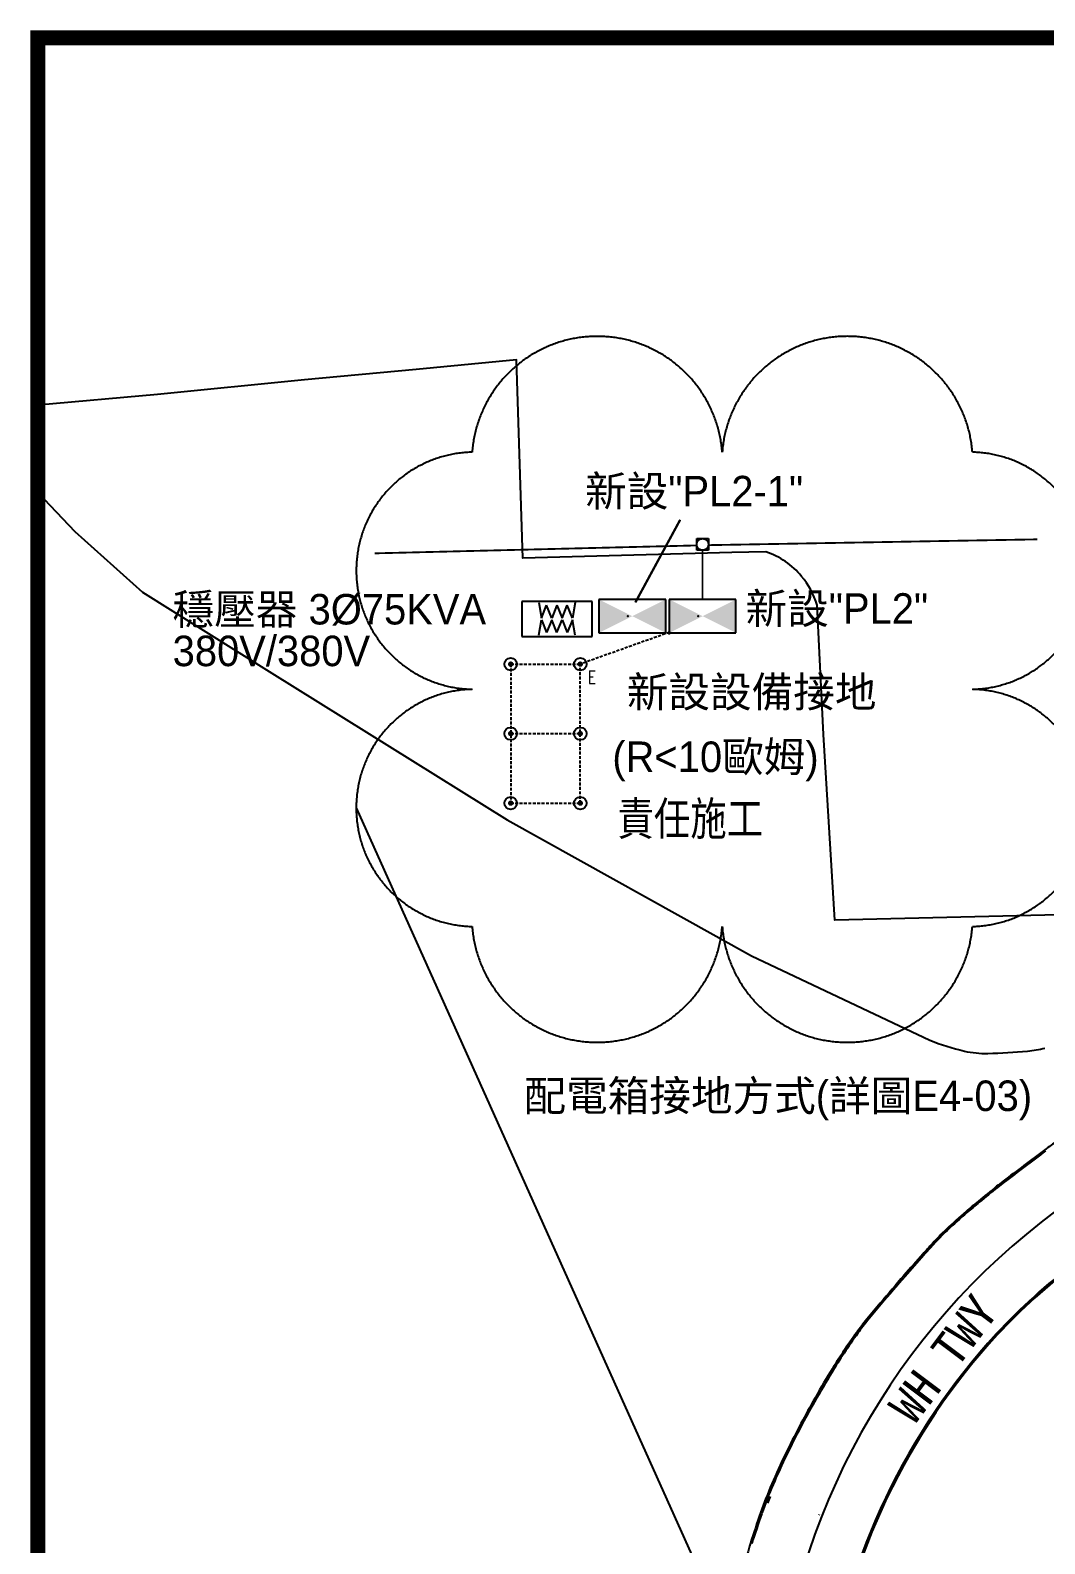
# Model space of a CAD drawing. Extents: x 71210 to 87171, y -11349 to 219.
# Drawn here: x 71250 to 73438, y -3048 to 219 of the extents above; entities that cross this region are included whole.
import ezdxf
from ezdxf.enums import TextEntityAlignment as Align

# ---------------------------------------------------------------- set-up
doc = ezdxf.new("R2010")
doc.units = 0
doc.linetypes.add('DASHED', pattern=[0.75, 0.5, -0.25])
doc.linetypes.add('HIDDEN', pattern=[9.525, 6.35, -3.175])
for name, color, linetype in [('L-燈具圖', 7, 'Continuous'), ('圖框', 7, 'Continuous'), ('建築', 7, 'Continuous'), ('接地線', 3, 'HIDDEN'), ('文字', 6, 'Continuous'), ('既設手孔', 3, 'DASHED'), ('既設管線', 1, 'HIDDEN'), ('電氣設備', 161, 'Continuous')]:
    doc.layers.add(name, color=color, linetype=linetype)
doc.styles.add('AE', font='romans.shx', dxfattribs={"bigfont": 'chineset.shx'})
doc.styles.add('ED_TEXT', font='ROMANS', dxfattribs={"width": 0.8, "bigfont": 'LCHINA'})
doc.styles.add('新細明體', font='')
doc.styles.add('細明體', font='')
doc.styles.get('新細明體').set_extended_font_data('新細明體')
doc.styles.get('細明體').set_extended_font_data('細明體')

# ---------------------------------------------------------------- blocks, each defined once
blk = doc.blocks.new('GN04D2D')
at = {"color": 0, "linetype": 'ByBlock'}
for p, q in [((-300, 300), (-300, 0)), ((300, 300), (-300, 300)), ((300, 0), (300, 300)), ((-300, 0), (300, 0))]:
    blk.add_line(p, q, dxfattribs=at)
blk.add_point((41, 151), dxfattribs=at)
for points in [[(-300, 0), (-300, 300), (0, 150)], [(300, 0), (300, 300), (0, 150)]]:
    blk.add_solid(points, dxfattribs=at)
at = {"color": 0, "linetype": 'ByBlock', "style": 'AE', "flags": 1}
blk.add_attdef('KENCAD', (0, 0), '', height=1, dxfattribs=at)
blk = doc.blocks.new('GF07D2D')
at = {"color": 0, "linetype": 'ByBlock'}
for p, q in [((-588, 509), (-504, 9)), ((579, 509), (496, 9)), ((-504, 9), (-338, 424)), ((-171, 9), (-338, 424)), ((-4, 424), (-171, 9)), ((-4, 424), (162, 9)), ((162, 9), (329, 424)), ((496, 9), (329, 424)), ((-588, -541), (-504, -41)), ((-504, -41), (-338, -456)), ((-171, -41), (-338, -456)), ((-4, -456), (-171, -41)), ((-4, -456), (162, -41)), ((162, -41), (329, -456)), ((496, -41), (329, -456)), ((579, -541), (496, -41))]:
    blk.add_line(p, q, dxfattribs=at)
at = {"color": 0, "linetype": 'ByBlock', "style": 'AE', "flags": 1}
blk.add_attdef('KENCAD', (0, 0), '', height=1, dxfattribs=at)

msp = doc.modelspace()

# ---------------------------------------------------------------- linework, layer by layer
at = {"elevation": -7.8, "flags": 128}
for points in [[(73710.4, -1684.8), (72985.9, -1701.6), (72961.4, -1301.3), (72947.2, -1021.7, 0.101852), (72914, -959.8, 0.136794), (72836.9, -906.6), (72763.1, -908.2), (72578.6, -913.2), (72312.8, -920.2), (72298.6, -492.5), (72082.5, -513.2), (71841.5, -535.9), (71524.1, -567.3), (71266.2, -590.2)], [(71266.2, -778.7), (71346.2, -863), (71491.7, -993.7), (71770.9, -1169), (72278.7, -1485.6), (72806.1, -1779.1), (73190.7, -1960.6, 0.040795), (73265.1, -1984.3, 0.062676), (73315.8, -1989.4, 0.017391), (73401.4, -1984.3, 0.039403), (73438.7, -1977.8, 0.034603)]]:
    msp.add_lwpolyline(points, format="xyb", dxfattribs=at)
at = {"layer": 'L-燈具圖', "const_width": 5.8, "elevation": 18}
for points in [[(72286.4, -1146.3, -1), (72286.4, -1152.1, -1)], [(72436.4, -1146.3, -1), (72436.4, -1152.1, -1)], [(72286.4, -1296.3, -1), (72286.4, -1302.1, -1)], [(72436.4, -1296.3, -1), (72436.4, -1302.1, -1)], [(72286.4, -1446.3, -1), (72286.4, -1452.1, -1)], [(72436.4, -1446.3, -1), (72436.4, -1452.1, -1)]]:
    msp.add_lwpolyline(points, format="xyb", close=True, dxfattribs=at)
at = {"layer": 'L-燈具圖'}
for centre in [(72286.4, -1149.2, 18), (72436.4, -1149.2, 18), (72286.4, -1299.2, 18), (72436.4, -1299.2, 18), (72286.4, -1449.2, 18), (72436.4, -1449.2, 18)]:
    msp.add_circle(centre, 13.5, dxfattribs=at)
at = {"layer": '圖框', "const_width": 32.6}
msp.add_lwpolyline([(87154.9, 202.6), (87154.9, -11332.3), (71266.1, -11332.3), (71266.1, 202.6)], close=True, dxfattribs=at)
at = {"layer": '建築', "ltscale": 1000}
msp.add_line((72952.1, -2984.7, -12.7), (72951.4, -2986.3, -12.7), dxfattribs=at)
for centre, radius, start, end in [((73668.8, -2504, -12.7), 383.4, 121.9187, 126.9272), ((88532.2, -22280.6, -12.7), 25122.7, 126.92721, 127.18322), ((88532.2, -22280.6, -12.7), 25119.7, 126.92721, 127.18322), ((74355.6, -3537.8, -12.7), 1502.4, 120.2545, 169.4102), ((75680.7, -5196.8, -12.7), 3746.1, 128.7739, 129.5481), ((75680.7, -5196.8, -12.7), 3743.1, 128.7739, 129.5481), ((73741.8, -2783.1, -12.7), 650.1, 127.1832, 128.7739), ((73741.8, -2783.1, -12.7), 647.1, 127.1832, 128.7739), ((74418.2, -3668, -12.7), 1763.4, 129.5481, 130.6764), ((74418.2, -3668, -12.7), 1760.4, 129.5481, 130.6764), ((74345.2, -3541.1, -12.7), 1385, 117.9776, 136.9028), ((74048.1, -3237.4, -12.7), 1195.6, 130.6764, 133.4578), ((74048.1, -3237.4, -12.7), 1192.6, 130.6764, 133.4578), ((74345.2, -3541.1, -12.7), 1382, 117.9776, 136.9028), ((73659.7, -2827.5, -12.7), 630.9, 133.4578, 137.286), ((73659.7, -2827.5, -12.7), 627.9, 133.4578, 137.286), ((74344.3, -3459.5, -12.7), 1562.6, 137.286, 138.4264), ((74344.3, -3459.5, -12.7), 1559.6, 137.286, 138.4264), ((77728.6, -6461.4, -12.7), 6086.4, 138.42641, 139.00436), ((77728.6, -6461.4, -12.7), 6083.4, 138.42641, 139.00436), ((78122.2, -6803.5, -12.7), 6607.9, 139.00436, 139.68818), ((78122.2, -6803.5, -12.7), 6604.9, 139.00436, 139.68818), ((74703.8, -3903.3, -12.7), 2125, 139.6882, 140.8939), ((74703.8, -3903.3, -12.7), 2122, 139.6882, 140.8939), ((73559.7, -2973.3, -12.7), 650.6, 140.8939, 144.0872), ((73559.7, -2973.3, -12.7), 647.6, 140.8939, 144.0872), ((74397, -3570, -12.7), 1442.7, 137.4612, 171.4198), ((74397, -3570, -12.7), 1439.7, 137.4612, 171.4198), ((74115.8, -3376, -12.7), 1337.2, 144.0872, 146.3151), ((74115.8, -3376, -12.7), 1334.2, 144.0872, 146.3151), ((73971.1, -3279.6, -12.7), 1163.3, 146.3151, 148.7682), ((73971.1, -3279.6, -12.7), 1160.3, 146.3151, 148.7682), ((75138.6, -3987.5, -12.7), 2528.7, 148.7682, 150.4322), ((75138.6, -3987.5, -12.7), 2525.7, 148.7682, 150.4322), ((74683.6, -3729.4, -12.7), 2005.6, 150.4322, 152.2359), ((74683.6, -3729.4, -12.7), 2002.6, 150.4322, 152.2359), ((74832.3, -3807.7, -12.7), 2173.6, 152.2359, 153.9684), ((74832.3, -3807.7, -12.7), 2170.6, 152.2359, 153.9684), ((74057.3, -3429.1, -12.7), 1311.1, 153.9684, 157.0889), ((74057.3, -3429.1, -12.7), 1308.1, 153.9684, 157.0889), ((73907.5, -3365.8, -12.7), 1148.5, 157.0889, 160.423), ((73907.5, -3365.8, -12.7), 1145.5, 157.0889, 160.423), ((74304.6, -3518.7, -12.7), 1567.1, 158.5489, 159.1054), ((74325.2, -3514.4, -12.7), 1591.8, 160.423, 162.9162), ((74325.2, -3514.4, -12.7), 1588.8, 160.423, 162.9162), ((73577.2, -3284.5, -12.7), 809.3, 162.9162, 166.4122)]:
    msp.add_arc(centre, radius, start, end, dxfattribs=at)
at = {"layer": '接地線'}
for p, q in [((72628.3, -1080.8, 18), (72436.4, -1149.2, 18)), ((72286.4, -1149.2, 18), (72436.4, -1149.2, 18)), ((72286.4, -1149.2, 18), (72286.4, -1449.2, 18)), ((72436.4, -1449.2, 18), (72436.4, -1149.2, 18)), ((72286.4, -1299.2, 18), (72436.4, -1299.2, 18)), ((72286.4, -1449.2, 18), (72436.4, -1449.2, 18))]:
    msp.add_line(p, q, dxfattribs=at)
at = {"layer": '既設手孔', "ltscale": 1000, "elevation": 18}
msp.add_lwpolyline([(72687.8, -878.3), (72712.8, -878.3), (72712.8, -903.3), (72687.8, -903.3)], close=True, dxfattribs=at)
at = {"layer": '既設手孔', "ltscale": 1000}
msp.add_circle((72700.3, -890.8, 18), 12.5, dxfattribs=at)
at = {"layer": '既設管線', "ltscale": 1000}
msp.add_line((71953.1, -1459.4), (73540.8, -4994.1), dxfattribs=at)
msp.add_lwpolyline([(72203.1, -691.7, 0.976833), (72203.1, -1203.5, 0.976833), (72203.1, -1715.4, 0.926453), (72742.7, -1715.4, 0.926453), (73282.4, -1715.4, 0.976833), (73282.4, -1203.5, 0.976833), (73282.4, -691.7, 0.926453), (72742.7, -691.7, 0.926453), (72203.1, -691.7, 0.926453)], format="xyb", dxfattribs=at)
at = {"layer": '既設管線', "ltscale": 1000, "const_width": 5}
msp.add_lwpolyline([(72652, -837.7), (72555.2, -1016.2)], dxfattribs=at)
at = {"layer": '既設管線', "ltscale": 2, "const_width": 4}
for points, elevation in [([(72712.8, -892.4), (73422.8, -879.9)], -7.8), ([(71993, -910.1), (72687.8, -893)], -7.8), ([(72700.3, -903.3), (72700.3, -1009.7)], 18)]:
    msp.add_lwpolyline(points, dxfattribs=dict(at, elevation=elevation))
at = {"layer": '電氣設備', "linetype": 'ByBlock'}
for p, q in [((72310.6, -1014.1, 18.9), (72310.6, -1089.7, 18.9)), ((72461.8, -1014.1, 18.9), (72310.6, -1014.1, 18.9)), ((72461.8, -1089.7, 18.9), (72461.8, -1014.1, 18.9)), ((72310.6, -1089.7, 18.9), (72461.8, -1089.7, 18.9))]:
    msp.add_line(p, q, dxfattribs=at)
at = {"layer": '電氣設備', "const_width": 3.87, "elevation": 18}
msp.add_lwpolyline([(72628.3, -1079.8, -1), (72628.3, -1083.7, -1)], format="xyb", close=True, dxfattribs=at)

# ---------------------------------------------------------------- block references
at = {"layer": '電氣設備', "ltscale": 1000, "xscale": 0.2399999999906868, "yscale": 0.2399999999906868, "zscale": 2, "rotation": 180}
for p in [(72548.8, -1009.7, 18), (72700.3, -1009.7, 18)]:
    msp.add_blockref('GN04D2D', p, dxfattribs=at)
at = {"layer": '電氣設備', "ltscale": 1000, "xscale": 0.06720000000000001, "yscale": 0.06720000000000001, "zscale": 0.672}
msp.add_blockref('GF07D2D', (72386.4, -1050.6), dxfattribs=at)

# ---------------------------------------------------------------- texts
at = {"layer": 'L-燈具圖', "linetype": 'Continuous', "style": 'ED_TEXT', "width": 0.8}
msp.add_text('E', height=27, dxfattribs=at).set_placement((72452.9, -1191, 2103.9))
at = {"layer": '建築', "ltscale": 1000, "style": '細明體'}
msp.add_text('WH TWY', height=75, rotation=53.1009, dxfattribs=at).set_placement((73219.2, -2648.3, 12.4), align=Align.MIDDLE_CENTER)
at = {"layer": '文字', "style": '新細明體'}
for s, p in [('新設"PL2-1"', (72446.8, -808.7, -11.7)), ('穩壓器 3%%C75KVA', (71557, -1063.6, -45.4)), ('新設"PL2"', (72793, -1062, -11.7)), ('380V/380V', (71557, -1153.6, -45.4)), ('配電箱接地方式(詳圖E4-03)', (72316, -2113.7))]:
    msp.add_text(s, height=65.83, dxfattribs=at).set_placement(p)
for s, p in [('新設設備接地', (73075.5, -1242.2, -70.5)), ('(R<10歐姆)', (72950.8, -1382, -70.5))]:
    msp.add_text(s, height=65.83, dxfattribs=at).set_placement(p, align=Align.RIGHT)
at = {"layer": '文字', "style": '新細明體', "width": 0.8}
msp.add_text('責任施工', height=72, dxfattribs=at).set_placement((72831, -1518.5, -56.4), align=Align.RIGHT)

doc.saveas('drawing.dxf')
